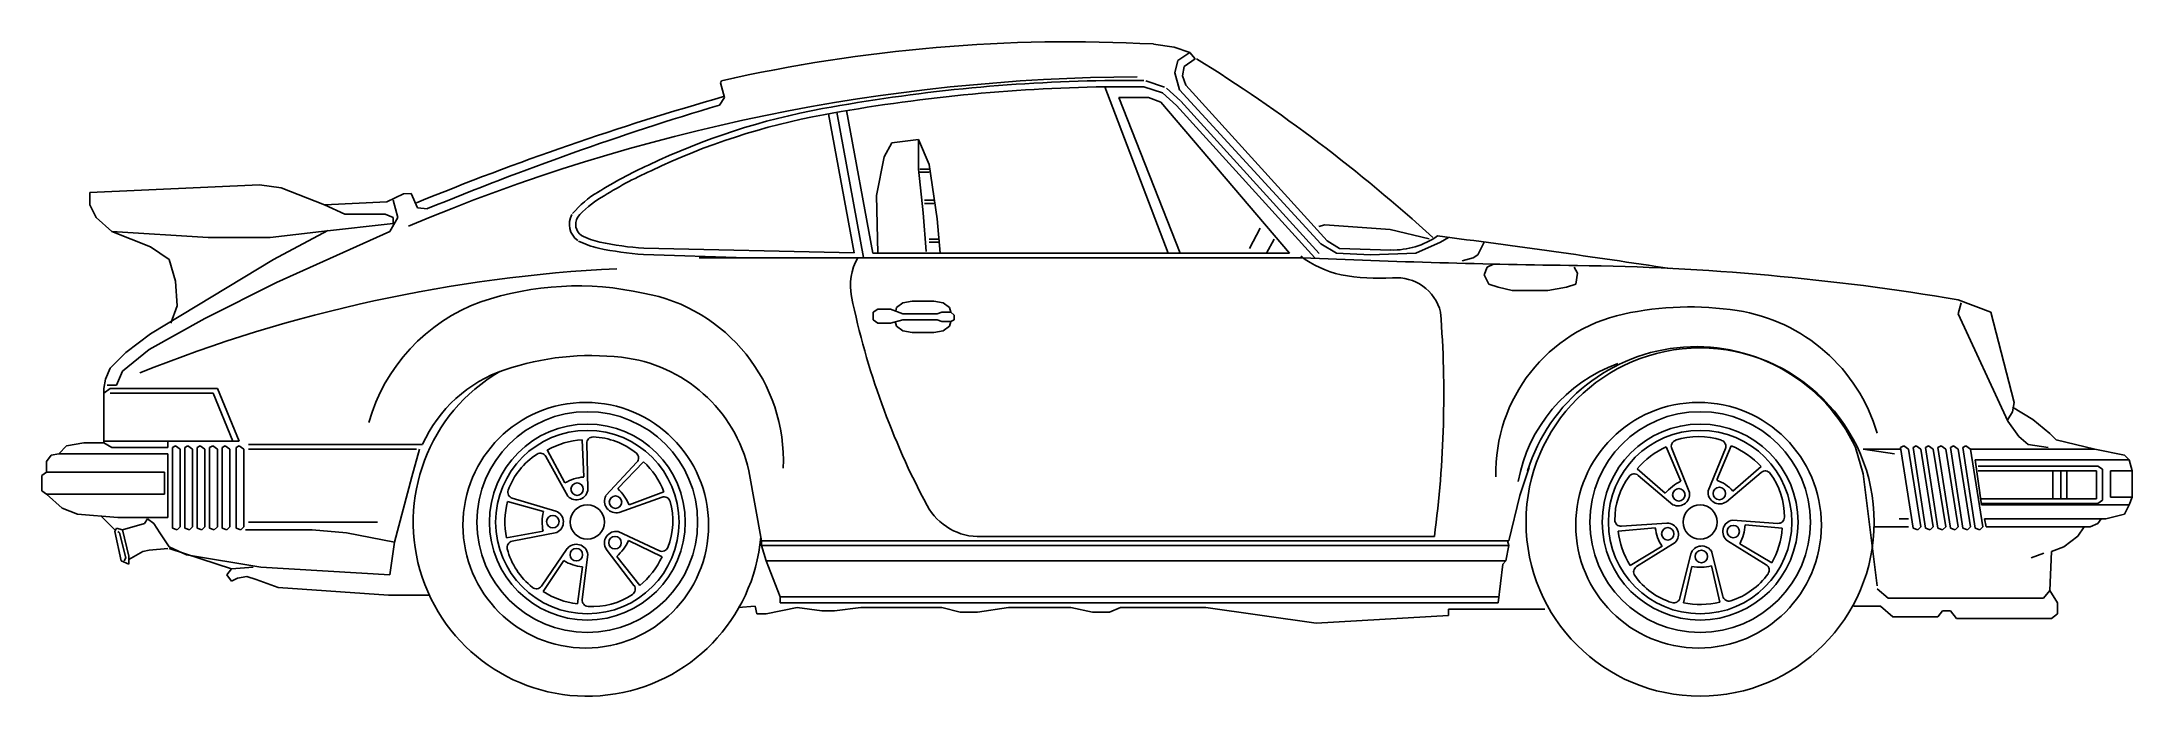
# Model space of a CAD drawing. Header units: millimetres. Extents: x -3277.72 to -3273.69, y 1916.7 to 1917.96.
import ezdxf

# ---------------------------------------------------------------- set-up
doc = ezdxf.new("R2010")
doc.units = ezdxf.units.MM
doc.header["$LTSCALE"] = 10
doc.layers.add('Veículos', color=2, linetype='Continuous')

msp = doc.modelspace()

# ---------------------------------------------------------------- linework, layer by layer
at = {"layer": 'Veículos'}
for p, q in [((-3275.5356, 1917.9542), (-3275.5753, 1917.9603)), ((-3275.5049, 1917.9442), (-3275.5356, 1917.9542)), ((-3275.5282, 1917.9288), (-3275.5342, 1917.9048)), ((-3275.5049, 1917.9442), (-3275.5282, 1917.9288)), ((-3275.5192, 1917.8988), (-3275.5162, 1917.9168)), ((-3275.5162, 1917.9168), (-3275.4952, 1917.9318)), ((-3275.4952, 1917.9318), (-3275.5049, 1917.9442)), ((-3276.4113, 1917.8855), (-3276.4093, 1917.8893)), ((-3276.4036, 1917.857), (-3276.4113, 1917.8855)), ((-3275.6302, 1917.8898), (-3275.6692, 1917.8898)), ((-3275.6692, 1917.8778), (-3275.5469, 1917.5568)), ((-3275.6302, 1917.8778), (-3275.6692, 1917.8778)), ((-3275.5942, 1917.8898), (-3275.6302, 1917.8898)), ((-3275.5942, 1917.8778), (-3275.6302, 1917.8778)), ((-3275.5942, 1917.8778), (-3275.5582, 1917.8658)), ((-3275.5904, 1917.8892), (-3275.5544, 1917.8772)), ((-3275.5342, 1917.9048), (-3275.5252, 1917.8718)), ((-3275.5132, 1917.8808), (-3275.5192, 1917.8988)), ((-3275.2402, 1917.5808), (-3275.5132, 1917.8808)), ((-3276.4132, 1917.8424), (-3276.4036, 1917.857)), ((-3275.6422, 1917.8568), (-3275.6152, 1917.8568)), ((-3275.6422, 1917.8568), (-3275.524, 1917.5568)), ((-3275.6152, 1917.8568), (-3275.5852, 1917.8568)), ((-3275.5852, 1917.8568), (-3275.5612, 1917.8478)), ((-3275.5612, 1917.8478), (-3275.3131, 1917.5568)), ((-3275.5582, 1917.8658), (-3275.5312, 1917.8418)), ((-3275.5502, 1917.8748), (-3275.5232, 1917.8508)), ((-3275.5312, 1917.8418), (-3275.2642, 1917.5478)), ((-3275.5252, 1917.8718), (-3275.2522, 1917.5748)), ((-3275.5223, 1917.8499), (-3275.2553, 1917.5559)), ((-3276.1534, 1917.5574), (-3276.2024, 1917.8256)), ((-3276.1351, 1917.5485), (-3276.1864, 1917.8285)), ((-3276.1173, 1917.5568), (-3276.1676, 1917.8317)), ((-3276.0802, 1917.7698), (-3276.0952, 1917.7428)), ((-3276.0292, 1917.7758), (-3276.0802, 1917.7698)), ((-3276.0292, 1917.7758), (-3276.0292, 1917.7188)), ((-3276.0082, 1917.7278), (-3276.0292, 1917.7758)), ((-3276.0952, 1917.7428), (-3276.1102, 1917.6678)), ((-3276.0292, 1917.7188), (-3276.0202, 1917.6348)), ((-3276.0082, 1917.7188), (-3276.0262, 1917.7188)), ((-3275.9932, 1917.6228), (-3276.0082, 1917.7278)), ((-3277.3012, 1917.6888), (-3277.6282, 1917.6738)), ((-3277.2592, 1917.6828), (-3277.3012, 1917.6888)), ((-3277.1752, 1917.6498), (-3277.2592, 1917.6828)), ((-3276.0082, 1917.7128), (-3276.0262, 1917.7128)), ((-3277.6282, 1917.6738), (-3277.6282, 1917.6498)), ((-3277.6282, 1917.6498), (-3277.6162, 1917.6258)), ((-3277.0552, 1917.6558), (-3277.1752, 1917.6498)), ((-3277.1752, 1917.6498), (-3277.1362, 1917.6318)), ((-3277.0229, 1917.6711), (-3277.0552, 1917.6558)), ((-3277.0432, 1917.6588), (-3277.0342, 1917.6258)), ((-3277.0229, 1917.6711), (-3277.0081, 1917.6716)), ((-3276.9959, 1917.6444), (-3277.0081, 1917.6716)), ((-3276.9959, 1917.6444), (-3276.9764, 1917.6425)), ((-3276.1102, 1917.6678), (-3276.1072, 1917.5568)), ((-3276.0202, 1917.6348), (-3276.0142, 1917.5598)), ((-3275.9992, 1917.6588), (-3276.0172, 1917.6588)), ((-3275.9992, 1917.6528), (-3276.0172, 1917.6528)), ((-3277.6162, 1917.6258), (-3277.5862, 1917.5988)), ((-3277.5862, 1917.5988), (-3277.5112, 1917.5688)), ((-3277.5862, 1917.5988), (-3277.4002, 1917.5868)), ((-3277.2802, 1917.5868), (-3277.1812, 1917.5988)), ((-3277.2742, 1917.5448), (-3277.1691, 1917.6002)), ((-3277.0492, 1917.5988), (-3277.2682, 1917.4998)), ((-3277.1812, 1917.5988), (-3277.0432, 1917.6138)), ((-3277.1362, 1917.6318), (-3277.0582, 1917.6318)), ((-3277.0582, 1917.6318), (-3277.0432, 1917.6258)), ((-3277.0342, 1917.6258), (-3277.0492, 1917.5988)), ((-3277.0432, 1917.6258), (-3277.0432, 1917.6138)), ((-3275.9872, 1917.5568), (-3275.9932, 1917.6228)), ((-3275.3692, 1917.6048), (-3275.3902, 1917.5658)), ((-3275.2444, 1917.6114), (-3275.2564, 1917.6084)), ((-3275.1184, 1917.6024), (-3275.2444, 1917.6114)), ((-3275.0434, 1917.5844), (-3275.1184, 1917.6024)), ((-3277.5112, 1917.5688), (-3277.4752, 1917.5448)), ((-3277.4002, 1917.5868), (-3277.2802, 1917.5868)), ((-3276.5595, 1917.5542), (-3276.3607, 1917.5478)), ((-3276.5589, 1917.5662), (-3276.1534, 1917.5574)), ((-3275.3131, 1917.5568), (-3276.1173, 1917.5568)), ((-3275.9902, 1917.5838), (-3276.0082, 1917.5838)), ((-3275.9902, 1917.5778), (-3276.0082, 1917.5778)), ((-3275.3425, 1917.584), (-3275.3572, 1917.5568)), ((-3275.2522, 1917.5748), (-3275.2222, 1917.5568)), ((-3275.2162, 1917.5658), (-3275.2402, 1917.5808)), ((-3275.2222, 1917.5568), (-3275.1562, 1917.5538)), ((-3275.1172, 1917.5628), (-3275.2162, 1917.5658)), ((-3275.1562, 1917.5538), (-3275.0692, 1917.5568)), ((-3275.0692, 1917.5568), (-3275.0212, 1917.5778)), ((-3275.0212, 1917.5778), (-3275.0062, 1917.5868)), ((-3274.9492, 1917.5538), (-3274.9582, 1917.5478)), ((-3274.9372, 1917.5778), (-3274.9492, 1917.5538)), ((-3277.2742, 1917.5448), (-3277.5112, 1917.4008)), ((-3277.4752, 1917.5448), (-3277.4632, 1917.5028)), ((-3275.2882, 1917.5478), (-3276.4522, 1917.5478)), ((-3274.9582, 1917.5478), (-3274.9792, 1917.5418)), ((-3274.9372, 1917.5148), (-3274.9312, 1917.5298)), ((-3274.9282, 1917.4968), (-3274.9372, 1917.5148)), ((-3274.9312, 1917.5298), (-3274.9192, 1917.5358)), ((-3274.7632, 1917.5298), (-3274.7572, 1917.5178)), ((-3274.7572, 1917.5178), (-3274.7602, 1917.4968)), ((-3277.4632, 1917.5028), (-3277.4602, 1917.4548)), ((-3277.2682, 1917.4998), (-3277.4062, 1917.4308)), ((-3274.9102, 1917.4908), (-3274.9282, 1917.4968)), ((-3274.8832, 1917.4848), (-3274.9102, 1917.4908)), ((-3274.8142, 1917.4848), (-3274.8832, 1917.4848)), ((-3274.7782, 1917.4908), (-3274.8142, 1917.4848)), ((-3274.7602, 1917.4968), (-3274.7782, 1917.4908)), ((-3277.4602, 1917.4548), (-3277.4722, 1917.4218)), ((-3276.1072, 1917.4488), (-3276.1162, 1917.4428)), ((-3276.1162, 1917.4428), (-3276.1162, 1917.4278)), ((-3276.0832, 1917.4488), (-3276.1072, 1917.4488)), ((-3276.0592, 1917.4398), (-3276.0832, 1917.4488)), ((-3276.073, 1917.4456), (-3276.0712, 1917.4518)), ((-3276.0712, 1917.4518), (-3276.0592, 1917.4608)), ((-3276.0592, 1917.4608), (-3276.0412, 1917.4638)), ((-3275.9932, 1917.4398), (-3276.0592, 1917.4398)), ((-3275.9992, 1917.4638), (-3276.0412, 1917.4638)), ((-3275.9812, 1917.4608), (-3275.9992, 1917.4638)), ((-3275.9842, 1917.4428), (-3275.9932, 1917.4398)), ((-3275.9662, 1917.4428), (-3275.9842, 1917.4428)), ((-3275.9692, 1917.4518), (-3275.9812, 1917.4608)), ((-3275.9662, 1917.4428), (-3275.9692, 1917.4518)), ((-3275.9602, 1917.4368), (-3275.9662, 1917.4428)), ((-3275.9602, 1917.4278), (-3275.9602, 1917.4368)), ((-3274.0222, 1917.4668), (-3273.9592, 1917.4428)), ((-3274.0162, 1917.4608), (-3274.0222, 1917.4398)), ((-3274.0222, 1917.4398), (-3273.9262, 1917.2328)), ((-3273.9592, 1917.4428), (-3273.9142, 1917.2688)), ((-3277.5112, 1917.4008), (-3277.5592, 1917.3648)), ((-3277.4062, 1917.4308), (-3277.5142, 1917.3708)), ((-3276.1162, 1917.4278), (-3276.1072, 1917.4218)), ((-3276.1072, 1917.4218), (-3276.0832, 1917.4218)), ((-3276.0832, 1917.4218), (-3276.0592, 1917.4278)), ((-3276.0742, 1917.4248), (-3276.0712, 1917.4158)), ((-3276.0712, 1917.4158), (-3276.0592, 1917.4068)), ((-3276.0592, 1917.4278), (-3275.9932, 1917.4278)), ((-3276.0592, 1917.4068), (-3276.0412, 1917.4038)), ((-3275.9992, 1917.4038), (-3276.0412, 1917.4038)), ((-3275.9812, 1917.4068), (-3275.9992, 1917.4038)), ((-3275.9932, 1917.4278), (-3275.9842, 1917.4248)), ((-3275.9842, 1917.4248), (-3275.9662, 1917.4248)), ((-3275.9692, 1917.4158), (-3275.9812, 1917.4068)), ((-3275.9662, 1917.4248), (-3275.9692, 1917.4158)), ((-3275.9662, 1917.4248), (-3275.9602, 1917.4278)), ((-3277.5592, 1917.3648), (-3277.5892, 1917.3348)), ((-3277.5142, 1917.3708), (-3277.5652, 1917.3288)), ((-3277.5982, 1917.3138), (-3277.6012, 1917.2958)), ((-3277.5892, 1917.3348), (-3277.5982, 1917.3138)), ((-3277.5652, 1917.3288), (-3277.5772, 1917.3018)), ((-3277.5892, 1917.2958), (-3277.6012, 1917.2868)), ((-3277.6012, 1917.2958), (-3277.6012, 1917.1908)), ((-3277.5772, 1917.3018), (-3277.5952, 1917.3018)), ((-3277.3822, 1917.2958), (-3277.5892, 1917.2958)), ((-3277.3905, 1917.2868), (-3277.5892, 1917.2868)), ((-3277.3522, 1917.1938), (-3277.3905, 1917.2868)), ((-3277.3402, 1917.1938), (-3277.3822, 1917.2958)), ((-3273.9172, 1917.2508), (-3273.9262, 1917.2358)), ((-3273.9262, 1917.2328), (-3273.9052, 1917.2028)), ((-3273.9142, 1917.2688), (-3273.9172, 1917.2508)), ((-3273.9172, 1917.2598), (-3273.8782, 1917.2358)), ((-3273.8782, 1917.2358), (-3273.8452, 1917.2088)), ((-3277.6402, 1917.1908), (-3277.6732, 1917.1848)), ((-3277.6012, 1917.1908), (-3277.6402, 1917.1908)), ((-3277.6012, 1917.1938), (-3277.3402, 1917.1938)), ((-3277.5862, 1917.1818), (-3277.6012, 1917.1908)), ((-3277.4782, 1917.1818), (-3277.4782, 1917.1938)), ((-3276.6752, 1917.1248), (-3276.678, 1917.1966)), ((-3273.9052, 1917.2028), (-3273.8872, 1917.1878)), ((-3273.8452, 1917.2088), (-3273.8332, 1917.1968)), ((-3273.8332, 1917.1968), (-3273.7582, 1917.1788)), ((-3277.7122, 1917.1548), (-3277.7032, 1917.1668)), ((-3277.7122, 1917.1338), (-3277.7122, 1917.1548)), ((-3277.7032, 1917.1668), (-3277.6882, 1917.1698)), ((-3277.6732, 1917.1848), (-3277.6882, 1917.1698)), ((-3277.6882, 1917.1698), (-3277.4782, 1917.1698)), ((-3277.4782, 1917.1818), (-3277.5862, 1917.1818)), ((-3277.4782, 1917.1698), (-3277.4782, 1917.0468)), ((-3277.4692, 1917.1818), (-3277.4632, 1917.1848)), ((-3277.4692, 1917.0258), (-3277.4692, 1917.1818)), ((-3277.4632, 1917.1848), (-3277.4542, 1917.1788)), ((-3277.4542, 1917.1788), (-3277.4542, 1917.0288)), ((-3277.4452, 1917.1818), (-3277.4392, 1917.1848)), ((-3277.4452, 1917.0258), (-3277.4452, 1917.1818)), ((-3277.4392, 1917.1848), (-3277.4302, 1917.1788)), ((-3277.4302, 1917.1788), (-3277.4302, 1917.0288)), ((-3277.4212, 1917.1818), (-3277.4152, 1917.1848)), ((-3277.4212, 1917.0258), (-3277.4212, 1917.1818)), ((-3277.4152, 1917.1848), (-3277.4062, 1917.1788)), ((-3277.4062, 1917.1788), (-3277.4062, 1917.0288)), ((-3277.3972, 1917.1818), (-3277.3912, 1917.1848)), ((-3277.3972, 1917.0258), (-3277.3972, 1917.1818)), ((-3277.3912, 1917.1848), (-3277.3822, 1917.1788)), ((-3277.3822, 1917.1788), (-3277.3822, 1917.0288)), ((-3277.3732, 1917.1818), (-3277.3672, 1917.1848)), ((-3277.3732, 1917.0258), (-3277.3732, 1917.1818)), ((-3277.3672, 1917.1848), (-3277.3582, 1917.1788)), ((-3277.3582, 1917.1788), (-3277.3582, 1917.0288)), ((-3277.3462, 1917.1818), (-3277.3402, 1917.1848)), ((-3277.3462, 1917.0258), (-3277.3462, 1917.1818)), ((-3277.3402, 1917.1848), (-3277.3312, 1917.1788)), ((-3277.3312, 1917.1788), (-3277.3312, 1917.0288)), ((-3277.3222, 1917.1878), (-3276.9862, 1917.1878)), ((-3277.3222, 1917.1788), (-3276.9982, 1917.1788)), ((-3276.9922, 1917.1788), (-3277.0072, 1917.1248)), ((-3276.7055, 1917.0878), (-3276.7482, 1917.1646)), ((-3276.7114, 1917.1136), (-3276.7454, 1917.1769)), ((-3276.6669, 1917.1019), (-3276.6692, 1917.1898)), ((-3276.6323, 1917.0888), (-3276.5724, 1917.1531)), ((-3276.6095, 1917.1024), (-3276.5598, 1917.1543)), ((-3274.5575, 1917.1166), (-3274.5856, 1917.1828)), ((-3274.5417, 1917.0982), (-3274.5749, 1917.1796)), ((-3274.5046, 1917.0982), (-3274.4714, 1917.1796)), ((-3274.4882, 1917.119), (-3274.4601, 1917.1851)), ((-3274.2202, 1917.1818), (-3274.2052, 1917.1308)), ((-3274.1452, 1917.1698), (-3274.2052, 1917.1788)), ((-3274.1332, 1917.1788), (-3274.2052, 1917.1788)), ((-3274.1332, 1917.1818), (-3274.1272, 1917.1848)), ((-3274.1092, 1917.0258), (-3274.1332, 1917.1818)), ((-3274.1272, 1917.1848), (-3274.1182, 1917.1788)), ((-3274.1182, 1917.1788), (-3274.0942, 1917.0288)), ((-3274.1092, 1917.1818), (-3274.1032, 1917.1848)), ((-3274.0852, 1917.0258), (-3274.1092, 1917.1818)), ((-3274.1032, 1917.1848), (-3274.0942, 1917.1788)), ((-3274.0942, 1917.1788), (-3274.0702, 1917.0288)), ((-3274.0852, 1917.1818), (-3274.0792, 1917.1848)), ((-3274.0612, 1917.0258), (-3274.0852, 1917.1818)), ((-3274.0792, 1917.1848), (-3274.0702, 1917.1788)), ((-3274.0702, 1917.1788), (-3274.0462, 1917.0288)), ((-3274.0612, 1917.1818), (-3274.0552, 1917.1848)), ((-3274.0372, 1917.0258), (-3274.0612, 1917.1818)), ((-3274.0552, 1917.1848), (-3274.0462, 1917.1788)), ((-3274.0462, 1917.1788), (-3274.0222, 1917.0288)), ((-3274.0372, 1917.1818), (-3274.0312, 1917.1848)), ((-3274.0132, 1917.0258), (-3274.0372, 1917.1818)), ((-3274.0312, 1917.1848), (-3274.0222, 1917.1788)), ((-3274.0222, 1917.1788), (-3273.9982, 1917.0288)), ((-3274.0132, 1917.1818), (-3274.0072, 1917.1848)), ((-3273.9892, 1917.0258), (-3274.0132, 1917.1818)), ((-3274.0072, 1917.1848), (-3273.9982, 1917.1788)), ((-3273.9982, 1917.1788), (-3273.9742, 1917.0288)), ((-3273.9982, 1917.1788), (-3273.7582, 1917.1788)), ((-3273.9892, 1917.1578), (-3273.9772, 1917.0708)), ((-3273.6922, 1917.1578), (-3273.9892, 1917.1578)), ((-3273.8872, 1917.1878), (-3273.8482, 1917.1818)), ((-3273.7582, 1917.1788), (-3273.7012, 1917.1668)), ((-3273.7012, 1917.1668), (-3273.6922, 1917.1578)), ((-3273.6922, 1917.1578), (-3273.6862, 1917.1368)), ((-3277.7122, 1917.1338), (-3277.7212, 1917.1278)), ((-3277.7212, 1917.1278), (-3277.7212, 1917.0978)), ((-3277.4842, 1917.1338), (-3277.7122, 1917.1338)), ((-3277.4842, 1917.0918), (-3277.4842, 1917.1338)), ((-3277.0072, 1917.1248), (-3277.0402, 1916.9988)), ((-3276.3322, 1917.0018), (-3276.3562, 1917.1368)), ((-3274.8502, 1917.1428), (-3274.8682, 1917.0888)), ((-3274.5874, 1917.0933), (-3274.6417, 1917.1405)), ((-3274.5728, 1917.0713), (-3274.6399, 1917.128)), ((-3274.4694, 1917.077), (-3274.4023, 1917.1337)), ((-3274.4568, 1917.0977), (-3274.4026, 1917.1449)), ((-3274.2052, 1917.1308), (-3274.1782, 1916.9148)), ((-3273.9832, 1917.1458), (-3273.7522, 1917.1458)), ((-3273.9832, 1917.1368), (-3273.7552, 1917.1368)), ((-3273.8392, 1917.1368), (-3273.8392, 1917.0828)), ((-3273.8242, 1917.1368), (-3273.8242, 1917.0828)), ((-3273.8122, 1917.1368), (-3273.8122, 1917.0828)), ((-3273.7552, 1917.1368), (-3273.7552, 1917.0828)), ((-3273.7522, 1917.1458), (-3273.7432, 1917.1398)), ((-3273.7432, 1917.1398), (-3273.7432, 1917.0798)), ((-3273.7282, 1917.1368), (-3273.7282, 1917.0858)), ((-3273.6862, 1917.1368), (-3273.7282, 1917.1368)), ((-3273.6862, 1917.1368), (-3273.6862, 1917.0858)), ((-3277.7212, 1917.0978), (-3277.7122, 1917.0918)), ((-3277.7122, 1917.0918), (-3277.4842, 1917.0918)), ((-3277.6822, 1917.0648), (-3277.7122, 1917.0918)), ((-3276.753, 1917.058), (-3276.8222, 1917.0775)), ((-3276.7287, 1917.0588), (-3276.813, 1917.0839)), ((-3276.6068, 1917.0565), (-3276.524, 1917.0857)), ((-3276.5877, 1917.0714), (-3276.5203, 1917.0963)), ((-3274.8682, 1917.0888), (-3274.8892, 1917.0018)), ((-3273.7552, 1917.0828), (-3273.9772, 1917.0828)), ((-3273.7522, 1917.0738), (-3273.9772, 1917.0738)), ((-3273.9772, 1917.0708), (-3273.6922, 1917.0708)), ((-3273.7432, 1917.0798), (-3273.7522, 1917.0738)), ((-3273.7282, 1917.0858), (-3273.6862, 1917.0858)), ((-3273.6922, 1917.0708), (-3273.7012, 1917.0528)), ((-3273.6862, 1917.0858), (-3273.6922, 1917.0708)), ((-3277.6522, 1917.0528), (-3277.6822, 1917.0648)), ((-3277.5742, 1917.0468), (-3277.6522, 1917.0528)), ((-3277.5802, 1917.0228), (-3277.6072, 1917.0498)), ((-3277.4782, 1917.0468), (-3277.5742, 1917.0468)), ((-3277.5232, 1917.0348), (-3277.5652, 1917.0228)), ((-3277.5172, 1917.0438), (-3277.5232, 1917.0348)), ((-3277.5052, 1917.0348), (-3277.5172, 1917.0438)), ((-3277.4932, 1917.0168), (-3277.5052, 1917.0348)), ((-3277.4542, 1917.0288), (-3277.4602, 1917.0228)), ((-3277.4302, 1917.0288), (-3277.4362, 1917.0228)), ((-3277.4062, 1917.0288), (-3277.4122, 1917.0228)), ((-3277.3822, 1917.0288), (-3277.3882, 1917.0228)), ((-3277.3582, 1917.0288), (-3277.3642, 1917.0228)), ((-3277.3312, 1917.0288), (-3277.3372, 1917.0228)), ((-3277.3222, 1917.0378), (-3277.0732, 1917.0378)), ((-3274.5842, 1917.036), (-3274.6719, 1917.0296)), ((-3274.458, 1917.0417), (-3274.3703, 1917.0353)), ((-3274.4331, 1917.0325), (-3274.3616, 1917.0262)), ((-3274.1182, 1917.0288), (-3274.1842, 1917.0288)), ((-3274.1182, 1917.0438), (-3274.1362, 1917.0438)), ((-3274.0942, 1917.0288), (-3274.1002, 1917.0228)), ((-3274.0702, 1917.0288), (-3274.0762, 1917.0228)), ((-3274.0462, 1917.0288), (-3274.0522, 1917.0228)), ((-3274.0222, 1917.0288), (-3274.0282, 1917.0228)), ((-3273.9982, 1917.0288), (-3274.0042, 1917.0228)), ((-3273.9742, 1917.0288), (-3273.9802, 1917.0228)), ((-3273.9712, 1917.0438), (-3273.9682, 1917.0288)), ((-3273.7372, 1917.0438), (-3273.9712, 1917.0438)), ((-3273.9682, 1917.0288), (-3273.7672, 1917.0288)), ((-3273.7792, 1917.0288), (-3273.7912, 1917.0108)), ((-3273.7672, 1917.0288), (-3273.7522, 1917.0348)), ((-3273.7522, 1917.0348), (-3273.7462, 1917.0438)), ((-3273.7012, 1917.0528), (-3273.7372, 1917.0438)), ((-3277.5772, 1917.0258), (-3277.5802, 1917.0198)), ((-3277.5802, 1917.0198), (-3277.5682, 1916.9628)), ((-3277.5652, 1917.0228), (-3277.5772, 1917.0258)), ((-3277.5712, 1917.0168), (-3277.5742, 1917.0198)), ((-3277.5592, 1916.9688), (-3277.5712, 1917.0168)), ((-3277.5532, 1916.9718), (-3277.5652, 1917.0228)), ((-3277.4752, 1916.9898), (-3277.4932, 1917.0168)), ((-3277.4422, 1916.9748), (-3277.4752, 1916.9898)), ((-3277.4602, 1917.0228), (-3277.4692, 1917.0258)), ((-3277.4362, 1917.0228), (-3277.4452, 1917.0258)), ((-3277.4122, 1917.0228), (-3277.4212, 1917.0258)), ((-3277.3882, 1917.0228), (-3277.3972, 1917.0258)), ((-3277.3642, 1917.0228), (-3277.3732, 1917.0258)), ((-3277.3372, 1917.0228), (-3277.3462, 1917.0258)), ((-3277.3282, 1917.0228), (-3277.1992, 1917.0228)), ((-3277.1992, 1917.0228), (-3277.1332, 1917.0168)), ((-3277.1332, 1917.0168), (-3277.0402, 1916.9988)), ((-3277.0402, 1916.9988), (-3277.0492, 1916.9358)), ((-3276.7536, 1917.0201), (-3276.8243, 1917.0073)), ((-3276.7272, 1917.0177), (-3276.8134, 1917.0009)), ((-3276.6086, 1917.0194), (-3276.5289, 1916.9824)), ((-3276.5887, 1917.002), (-3276.524, 1916.9708)), ((-3276.3322, 1916.9928), (-3276.3322, 1917.0018)), ((-3274.8892, 1917.0018), (-3276.3322, 1917.0018)), ((-3276.3232, 1916.9628), (-3276.3322, 1916.9928)), ((-3274.8892, 1916.9928), (-3276.3322, 1916.9928)), ((-3275.9074, 1917.0099), (-3275.0329, 1917.0099)), ((-3274.8892, 1916.9928), (-3274.8952, 1916.9628)), ((-3274.8892, 1916.9928), (-3274.8922, 1917.0018)), ((-3274.6067, 1917.0267), (-3274.6782, 1917.0204)), ((-3274.5937, 1916.991), (-3274.6553, 1916.954)), ((-3274.5682, 1916.9981), (-3274.6429, 1916.9518)), ((-3274.4673, 1917.0017), (-3274.3926, 1916.9553)), ((-3274.4436, 1916.9961), (-3274.382, 1916.9591)), ((-3274.1002, 1917.0228), (-3274.1092, 1917.0258)), ((-3274.0762, 1917.0228), (-3274.0852, 1917.0258)), ((-3274.0522, 1917.0228), (-3274.0612, 1917.0258)), ((-3274.0282, 1917.0228), (-3274.0372, 1917.0258)), ((-3274.0042, 1917.0228), (-3274.0132, 1917.0258)), ((-3273.9802, 1917.0228), (-3273.9892, 1917.0258)), ((-3273.8182, 1916.9898), (-3273.8422, 1916.9808)), ((-3273.7912, 1917.0108), (-3273.8182, 1916.9898)), ((-3277.5682, 1916.9628), (-3277.5532, 1916.9568)), ((-3277.5592, 1916.9688), (-3277.5622, 1916.9628)), ((-3277.5532, 1916.9658), (-3277.5262, 1916.9808)), ((-3277.5532, 1916.9568), (-3277.5532, 1916.9718)), ((-3277.5262, 1916.9808), (-3277.5142, 1916.9838)), ((-3277.5142, 1916.9838), (-3277.4782, 1916.9868)), ((-3277.3552, 1916.9478), (-3277.4752, 1916.9868)), ((-3277.2982, 1916.9508), (-3277.4422, 1916.9748)), ((-3277.3642, 1916.9358), (-3277.3552, 1916.9478)), ((-3277.3552, 1916.9478), (-3277.3132, 1916.9508)), ((-3277.0492, 1916.9358), (-3277.2982, 1916.9508)), ((-3276.7068, 1916.9867), (-3276.7567, 1916.9143)), ((-3276.7136, 1916.9634), (-3276.7535, 1916.9036)), ((-3276.6777, 1916.9512), (-3276.6874, 1916.88)), ((-3276.6673, 1916.9755), (-3276.6779, 1916.8883)), ((-3276.6315, 1916.9853), (-3276.5781, 1916.9155)), ((-3276.6114, 1916.9717), (-3276.5669, 1916.9152)), ((-3276.3232, 1916.9628), (-3276.2962, 1916.8938)), ((-3274.8952, 1916.9628), (-3276.3232, 1916.9628)), ((-3274.9012, 1916.9568), (-3274.9102, 1916.8818)), ((-3274.8952, 1916.9628), (-3274.9012, 1916.9568)), ((-3274.5382, 1916.9763), (-3274.5592, 1916.891)), ((-3274.5363, 1916.9521), (-3274.5524, 1916.8821)), ((-3274.4984, 1916.9534), (-3274.4822, 1916.8834)), ((-3274.4973, 1916.9799), (-3274.4763, 1916.8945)), ((-3273.8569, 1916.9781), (-3273.8809, 1916.9691)), ((-3273.8422, 1916.9808), (-3273.8452, 1916.9058)), ((-3277.3552, 1916.9238), (-3277.3642, 1916.9358)), ((-3277.3432, 1916.9298), (-3277.3552, 1916.9238)), ((-3277.3252, 1916.9328), (-3277.3432, 1916.9298)), ((-3277.3072, 1916.9268), (-3277.3252, 1916.9328)), ((-3277.2652, 1916.9118), (-3277.3072, 1916.9268)), ((-3277.0522, 1916.8968), (-3277.2652, 1916.9118)), ((-3274.1572, 1916.8908), (-3274.1782, 1916.9088)), ((-3276.9742, 1916.8968), (-3277.0522, 1916.8968)), ((-3276.3442, 1916.8758), (-3276.3772, 1916.8728)), ((-3276.3412, 1916.8608), (-3276.3442, 1916.8758)), ((-3276.2632, 1916.8728), (-3276.3232, 1916.8608)), ((-3276.2962, 1916.8938), (-3276.2962, 1916.8818)), ((-3274.9102, 1916.8938), (-3276.2962, 1916.8938)), ((-3274.9102, 1916.8818), (-3276.2962, 1916.8818)), ((-3276.2152, 1916.8668), (-3276.2632, 1916.8728)), ((-3276.1402, 1916.8728), (-3276.1912, 1916.8668)), ((-3275.9842, 1916.8728), (-3276.1402, 1916.8728)), ((-3275.9482, 1916.8638), (-3275.9842, 1916.8728)), ((-3275.8552, 1916.8728), (-3275.9152, 1916.8638)), ((-3275.7352, 1916.8728), (-3275.8552, 1916.8728)), ((-3275.6932, 1916.8638), (-3275.7352, 1916.8728)), ((-3275.6392, 1916.8728), (-3275.6602, 1916.8638)), ((-3275.4742, 1916.8728), (-3275.6392, 1916.8728)), ((-3275.2612, 1916.8428), (-3275.4742, 1916.8728)), ((-3275.0062, 1916.8698), (-3275.0062, 1916.8578)), ((-3274.8202, 1916.8698), (-3275.0062, 1916.8698)), ((-3274.1722, 1916.8758), (-3274.2232, 1916.8758)), ((-3274.1482, 1916.8548), (-3274.1722, 1916.8758)), ((-3273.8572, 1916.8908), (-3274.1572, 1916.8908)), ((-3273.8452, 1916.9058), (-3273.8572, 1916.8908)), ((-3273.8452, 1916.9058), (-3273.8302, 1916.8818)), ((-3273.8302, 1916.8818), (-3273.8302, 1916.8608)), ((-3276.3232, 1916.8608), (-3276.3412, 1916.8608)), ((-3276.1912, 1916.8668), (-3276.2152, 1916.8668)), ((-3275.9152, 1916.8638), (-3275.9482, 1916.8638)), ((-3275.6602, 1916.8638), (-3275.6932, 1916.8638)), ((-3275.0062, 1916.8578), (-3275.2612, 1916.8428)), ((-3274.0612, 1916.8548), (-3274.1482, 1916.8548)), ((-3274.0522, 1916.8668), (-3274.0612, 1916.8548)), ((-3274.0372, 1916.8668), (-3274.0522, 1916.8668)), ((-3274.0252, 1916.8518), (-3274.0372, 1916.8668)), ((-3273.8422, 1916.8518), (-3274.0252, 1916.8518)), ((-3273.8302, 1916.8608), (-3273.8422, 1916.8518))]:
    msp.add_line(p, q, dxfattribs=at)
for centre, radius in [((-3274.5202, 1917.0378), 0.336), ((-3276.6712, 1917.0318), 0.237), ((-3276.6682, 1917.0378), 0.213), ((-3274.5232, 1917.0318), 0.237), ((-3274.5202, 1917.0378), 0.213), ((-3276.6682, 1917.0378), 0.189), ((-3276.6682, 1917.0378), 0.177), ((-3274.5202, 1917.0378), 0.189), ((-3274.5202, 1917.0378), 0.177), ((-3276.6879, 1917.1014), 0.012), ((-3276.6682, 1917.0378), 0.033), ((-3276.6138, 1917.0763), 0.012), ((-3274.5612, 1917.0903), 0.012), ((-3274.5202, 1917.0378), 0.033), ((-3274.483, 1917.093), 0.012), ((-3276.7347, 1917.0387), 0.012), ((-3274.4562, 1917.0195), 0.012), ((-3276.6148, 1916.998), 0.012), ((-3274.5827, 1917.0151), 0.012), ((-3276.6895, 1916.9748), 0.012), ((-3274.5178, 1916.9713), 0.012)]:
    msp.add_circle(centre, radius, dxfattribs=at)
for centre, radius, start, end in [((-3275.7365, 1914.9181), 3.0465, 86.9674, 102.7595), ((-3277.132, 1915.2906), 3.1089, 47.613, 58.1662), ((-3275.5883, 1914.2289), 3.6682, 90.2858, 112.8572), ((-3275.614, 1914.5664), 3.3239, 90.9537, 100.4048), ((-3275.614, 1914.5664), 3.3119, 90.9537, 100.4048), ((-3274.8923, 1912.5216), 5.5474, 105.8243, 112.3078), ((-3274.6932, 1912.1033), 5.9914, 106.68354, 112.40072), ((-3275.972, 1916.516), 1.3417, 100.4048, 115.5335), ((-3275.972, 1916.516), 1.3297, 100.4048, 115.5335), ((-3276.2204, 1916.9962), 0.8015, 114.2869, 122.2357), ((-3276.2204, 1916.9962), 0.7895, 114.2869, 122.2357), ((-3276.5598, 1917.5206), 0.1771, 119.6768, 140.5653), ((-3276.5598, 1917.5206), 0.1651, 119.6768, 140.5653), ((-3276.6639, 1917.6125), 0.0388, 151.0403, 233.9787), ((-3276.6639, 1917.6125), 0.0268, 151.0403, 233.9787), ((-3276.6076, 1917.7344), 0.1727, 243.3338, 256.9224), ((-3276.6076, 1917.7344), 0.1607, 243.3338, 256.9224), ((-3276.5174, 1918.1809), 0.6281, 258.1535, 266.1419), ((-3276.5174, 1918.1809), 0.6161, 258.1535, 266.1419), ((-3275.1131, 1917.7127), 0.1499, 268.4289, 304.9696), ((-3277.2001, 1900.4758), 17.2515, 81.25719, 82.76409), ((-3276.4716, 1914.6768), 2.8534, 92.8034, 111.8191), ((-3276.0528, 1917.4944), 0.1076, 150.2424, 191.5771), ((-3275.1632, 1917.7257), 0.2167, 233.7941, 256.6556), ((-3274.555, 1934.0968), 16.5652, 267.46319, 269.30063), ((-3275.1356, 1917.9743), 0.466, 260.4224, 272.6412), ((-3274.8155, 1912.7582), 4.775, 80.437, 89.3006), ((-3276.6869, 1916.9092), 0.5843, 77.4753, 108.6796), ((-3276.618, 1917.1566), 0.3282, 357.4739, 79.8457), ((-3274.6985, 1917.7729), 1.4902, 191.6172, 208.1502), ((-3275.1061, 1917.4217), 0.0876, 14.0056, 95.2695), ((-3276.7549, 1917.1356), 0.3481, 110.0124, 164.2935), ((-3277.0726, 1917.2832), 2.0576, 352.3736, 4.4493), ((-3274.6014, 1917.1332), 0.3131, 102.2783, 181.4617), ((-3274.5401, 1916.8516), 0.6013, 81.2465, 102.2783), ((-3274.4995, 1917.1153), 0.3345, 16.3817, 81.2465), ((-3276.6605, 1916.8356), 0.5235, 83.6062, 108.5708), ((-3276.6339, 1917.0725), 0.2851, 13.04, 83.6062), ((-3274.5279, 1917.0356), 0.3407, 25.4217, 162.711), ((-3276.6682, 1917.0378), 0.336, 120.184, 355.0547), ((-3276.7418, 1917.0778), 0.268, 108.5708, 155.761), ((-3274.577, 1917.0629), 0.2989, 109.9917, 169.8065), ((-3276.6682, 1917.0378), 0.159, 93.5568, 119.0599), ((-3276.6572, 1917.1901), 0.012, 88.0221, 181.4418), ((-3276.6615, 1917.0639), 0.1383, 50.4881, 88.0221), ((-3274.5638, 1917.1841), 0.012, 108.767, 202.1867), ((-3274.5232, 1917.0646), 0.1383, 71.233, 108.767), ((-3274.4825, 1917.1841), 0.012, 337.8133, 71.233), ((-3276.6909, 1917.0522), 0.1383, 122.4881, 160.0221), ((-3276.7587, 1917.1587), 0.012, 29.0684, 122.4881), ((-3276.5812, 1917.1613), 0.012, 317.0684, 50.4881), ((-3276.6682, 1917.0378), 0.159, 21.5568, 47.0599), ((-3274.5202, 1917.0378), 0.159, 114.3017, 139.8048), ((-3274.5202, 1917.0378), 0.159, 42.3017, 67.8048), ((-3276.6682, 1917.0378), 0.0872, 94.6249, 119.7273), ((-3274.5465, 1917.0432), 0.1383, 143.233, 180.767), ((-3274.6477, 1917.1188), 0.012, 49.8133, 143.233), ((-3274.5202, 1917.0378), 0.0872, 115.3698, 140.4721), ((-3274.5202, 1917.0378), 0.0872, 43.3698, 68.4721), ((-3274.3945, 1917.1245), 0.012, 36.767, 130.1867), ((-3274.4957, 1917.049), 0.1383, 359.233, 36.767), ((-3276.6682, 1917.0378), 0.159, 165.5568, 191.0599), ((-3276.8096, 1917.0954), 0.012, 160.0221, 253.4418), ((-3276.6893, 1917.103), 0.0223, 223.203, 357.1511), ((-3276.6127, 1917.078), 0.0223, 151.203, 285.1511), ((-3276.6682, 1917.0378), 0.0872, 22.6249, 47.7273), ((-3276.52, 1917.0744), 0.012, 16.0221, 109.4418), ((-3276.6414, 1917.0396), 0.1383, 338.4881, 16.0221), ((-3275.9117, 1917.1243), 0.1145, 208.3891, 272.1211), ((-3274.563, 1917.0914), 0.0223, 243.9478, 17.896), ((-3274.4825, 1917.0951), 0.0223, 171.9478, 305.896), ((-3276.6682, 1917.0378), 0.0872, 166.6249, 191.7273), ((-3276.7367, 1917.038), 0.0223, 295.203, 69.1511), ((-3274.6728, 1917.0416), 0.012, 180.767, 274.1867), ((-3274.5843, 1917.0137), 0.0223, 315.9478, 89.896), ((-3274.4541, 1917.0197), 0.0223, 99.9478, 233.896), ((-3274.5202, 1917.0378), 0.0872, 331.3698, 356.4721), ((-3274.3694, 1917.0473), 0.012, 265.8133, 359.233), ((-3276.8111, 1916.9891), 0.012, 101.0684, 194.4881), ((-3276.6894, 1916.9727), 0.0223, 7.203, 141.1511), ((-3276.6128, 1916.9975), 0.0223, 79.203, 213.1511), ((-3276.6682, 1917.0378), 0.0872, 310.6249, 335.7273), ((-3276.5239, 1916.9933), 0.012, 245.0684, 338.4881), ((-3274.5202, 1917.0378), 0.159, 186.3017, 211.8048), ((-3274.5202, 1917.0378), 0.0872, 187.3698, 212.4721), ((-3274.517, 1916.9694), 0.0223, 27.9478, 161.896), ((-3274.5202, 1917.0378), 0.159, 330.3017, 355.8048), ((-3276.6889, 1917.0207), 0.1383, 194.4881, 232.0221), ((-3276.6682, 1917.0378), 0.0872, 238.6249, 263.7273), ((-3276.6682, 1917.0378), 0.159, 309.5568, 335.0599), ((-3274.6366, 1916.9416), 0.012, 121.8133, 215.233), ((-3274.5202, 1917.0378), 0.0872, 259.3698, 284.4721), ((-3274.3989, 1916.9451), 0.012, 324.767, 58.1867), ((-3276.7666, 1916.9211), 0.012, 232.0221, 325.4418), ((-3276.5876, 1916.9082), 0.012, 304.0221, 37.4418), ((-3274.5335, 1917.0145), 0.1383, 215.233, 252.767), ((-3274.502, 1917.018), 0.1383, 287.233, 324.767), ((-3276.6682, 1917.0378), 0.159, 237.5568, 263.0599), ((-3276.666, 1916.8868), 0.012, 173.0684, 266.4881), ((-3276.6583, 1917.0129), 0.1383, 266.4881, 304.0221), ((-3274.5709, 1916.8939), 0.012, 252.767, 346.1867), ((-3274.5202, 1917.0378), 0.159, 258.3017, 283.8048), ((-3274.4646, 1916.8974), 0.012, 193.8133, 287.233)]:
    msp.add_arc(centre, radius, start, end, dxfattribs=at)

doc.saveas('drawing.dxf')
